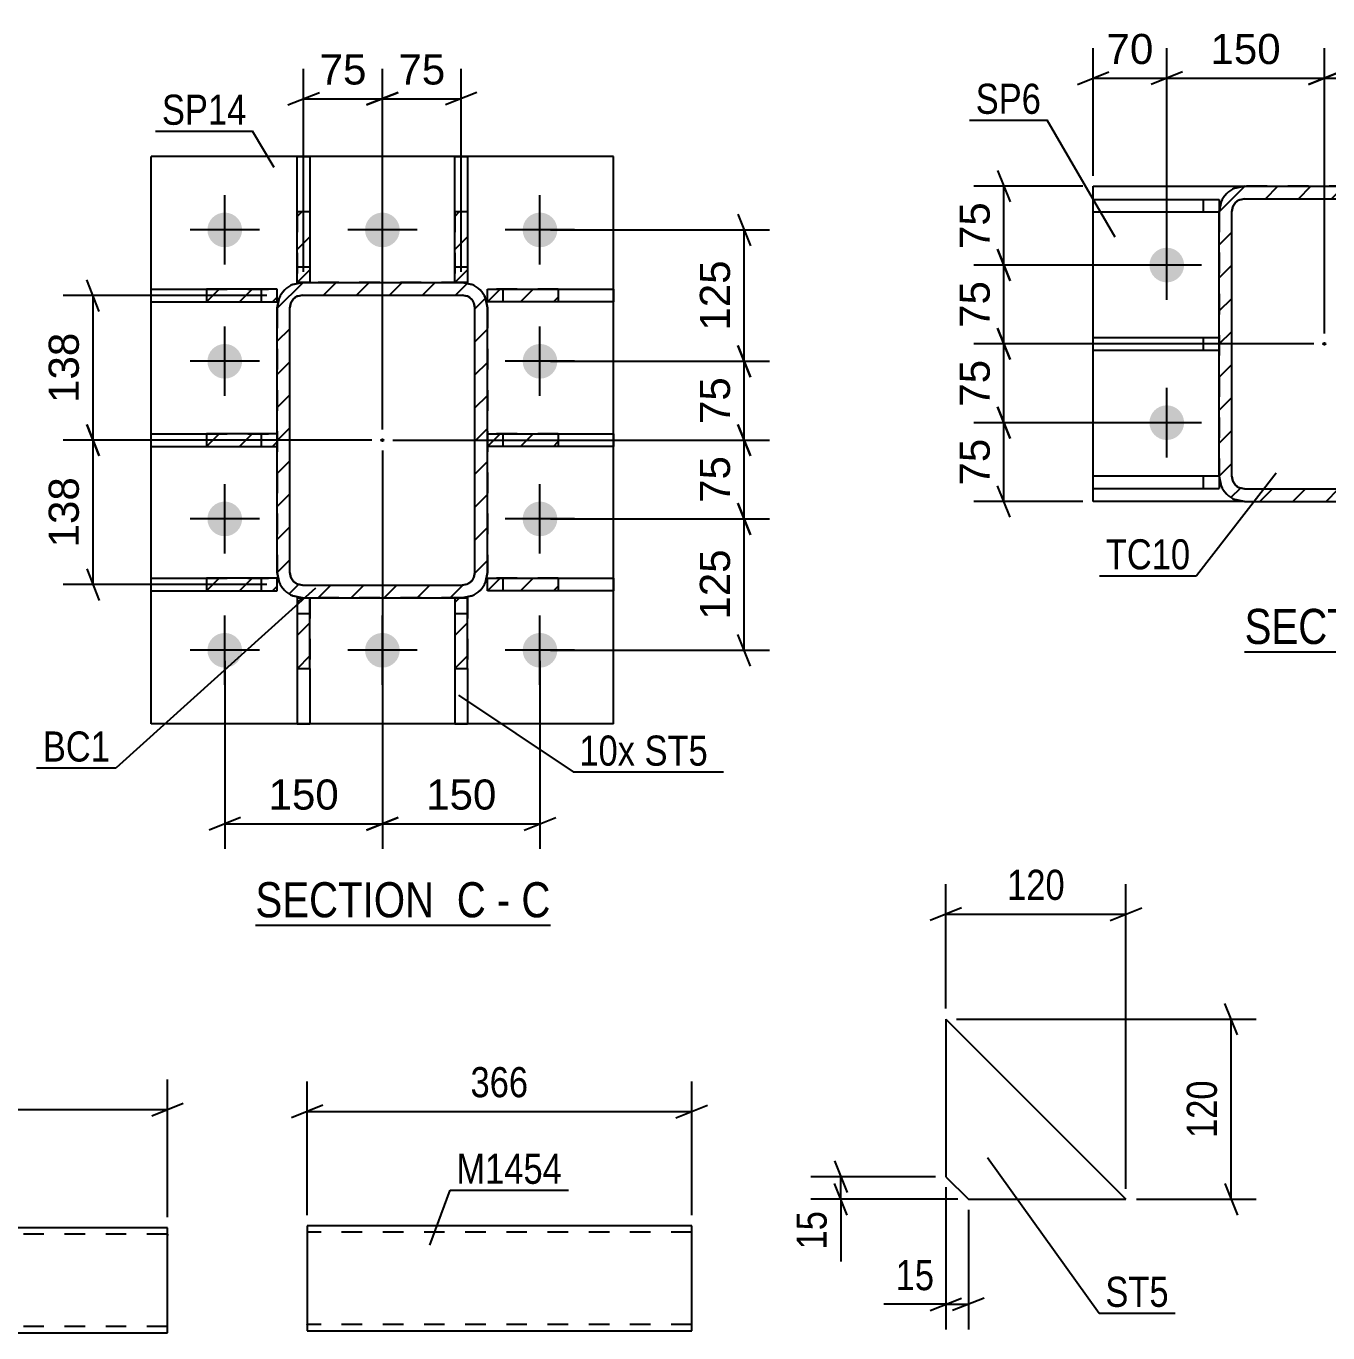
# Model space of a CAD drawing. Header units: millimetres. Extents: x 0 to 841, y 0 to 594.
# Drawn here: x 237.9 to 361.8, y 98.7 to 223.1 of the extents above; entities that cross this region are included whole.
import ezdxf

# ---------------------------------------------------------------- set-up
doc = ezdxf.new("R2010")
doc.units = ezdxf.units.MM
doc.linetypes.add('DXK_LINE_DOT2', pattern=[3.9198, 1.9599, -1.9599])
doc.linetypes.add('DXK_LINE_DOT3', pattern=[5.9187, 2.979, -0.9799, 0.9799, -0.9799])
doc.styles.add('Arial', font='ARIAL.TTF', dxfattribs={"height": 0.2})
doc.styles.add('Arial Narrow', font='ARIALN.TTF', dxfattribs={"height": 0.2})

# ---------------------------------------------------------------- blocks, each defined once
blk = doc.blocks.new('Unknown-247104153-15 - 4199')
at = {"color": 6, "linetype": 'Continuous'}
blk.add_line((353.83, 163.52), (381.9, 163.52), dxfattribs=at)
at = {"color": 0, "linetype": 'Continuous'}
for points in [[(371.94, 164.27), (371.94, 167.77), (353.83, 167.77), (353.83, 164.27)], [(375.75, 164.27), (375.75, 167.77), (372.99, 167.77), (372.99, 164.27)], [(378.08, 164.27), (378.08, 167.77), (376.8, 167.77), (376.8, 164.27)], [(381.9, 164.27), (381.9, 167.77), (379.13, 167.77), (379.13, 164.27)]]:
    blk.add_wipeout(points, dxfattribs=at)
at = {"color": 7, "linetype": 'Continuous', "style": 'Arial Narrow'}
for s, p in [('SECTION ', (353.83, 164.27)), ('D', (372.99, 164.27)), ('D', (379.13, 164.27)), ('-', (376.8, 164.27))]:
    blk.add_text(s, height=3.34, dxfattribs=at).set_placement(p)
blk = doc.blocks.new('Unknown-247104153-27 - 35317')
at = {"color": 6, "linetype": 'Continuous'}
blk.add_line((259.69, 137.51), (287.76, 137.51), dxfattribs=at)
at = {"color": 0, "linetype": 'Continuous'}
for points in [[(277.8, 138.26), (277.8, 141.76), (259.69, 141.76), (259.69, 138.26)], [(281.62, 138.26), (281.62, 141.76), (278.85, 141.76), (278.85, 138.26)], [(283.95, 138.26), (283.95, 141.76), (282.67, 141.76), (282.67, 138.26)], [(287.76, 138.26), (287.76, 141.76), (285, 141.76), (285, 138.26)]]:
    blk.add_wipeout(points, dxfattribs=at)
at = {"color": 7, "linetype": 'Continuous', "style": 'Arial Narrow'}
for s, p in [('SECTION ', (259.69, 138.26)), ('C', (278.85, 138.26)), ('C', (285, 138.26)), ('-', (282.67, 138.26))]:
    blk.add_text(s, height=3.34, dxfattribs=at).set_placement(p)
blk = doc.blocks.new('Part-247104153-27574 - 27573')
at = {"color": 2, "linetype": 'Continuous'}
for p, q in [((251.32, 108.71), (212.33, 108.71)), ((212.33, 108.71), (212.33, 98.81)), ((251.32, 99.91), (251.32, 108.71)), ((251.32, 98.71), (251.32, 99.91)), ((212.33, 98.81), (212.33, 98.71)), ((212.33, 98.71), (251.32, 98.71))]:
    blk.add_line(p, q, dxfattribs=at)
at = {"color": 7, "linetype": 'DXK_LINE_DOT2'}
for p, q in [((251.32, 108.11), (212.33, 108.11)), ((251.32, 108.07), (251.32, 108.11)), ((251.32, 108.11), (251.32, 108.07)), ((251.32, 107.97), (251.32, 108.07)), ((251.32, 108.07), (251.32, 107.97)), ((251.32, 99.36), (251.32, 99.68)), ((212.33, 99.31), (212.33, 99.36)), ((251.32, 99.31), (212.33, 99.31)), ((251.32, 99.31), (251.32, 99.36))]:
    blk.add_line(p, q, dxfattribs=at)
blk = doc.blocks.new('Part-247104153-27556 - 27555')
at = {"color": 2, "linetype": 'Continuous'}
for p, q in [((301.21, 108.91), (264.61, 108.91)), ((264.61, 108.91), (264.61, 99)), ((301.21, 98.91), (301.21, 108.91)), ((264.61, 99), (264.61, 98.91)), ((264.61, 98.91), (301.21, 98.91))]:
    blk.add_line(p, q, dxfattribs=at)
at = {"color": 7, "linetype": 'DXK_LINE_DOT2'}
for p, q in [((301.21, 108.31), (264.61, 108.31)), ((264.61, 99.51), (264.61, 99.55)), ((301.21, 99.51), (264.61, 99.51)), ((301.21, 99.51), (301.21, 99.55))]:
    blk.add_line(p, q, dxfattribs=at)
blk = doc.blocks.new('Part-247104153-4258 - 4199')
at = {"color": 2, "linetype": 'Continuous'}
for p, q in [((339.42, 179.08), (339.42, 180.28)), ((339.42, 180.28), (351.42, 180.28)), ((339.42, 179.08), (351.42, 179.08)), ((351.42, 180.23), (351.42, 179.08))]:
    blk.add_line(p, q, dxfattribs=at)
at = {"color": 7, "linetype": 'DXK_LINE_DOT2'}
for p, q in [((349.92, 179.08), (349.92, 180.28)), ((351.42, 180.23), (351.42, 180.28)), ((351.42, 180.28), (351.42, 180.23))]:
    blk.add_line(p, q, dxfattribs=at)
blk = doc.blocks.new('Part-247104153-4202 - 4199')
at = {"linetype": 'Continuous'}
h = blk.add_hatch(dxfattribs=at)
h.set_pattern_fill('', scale=0.7, style=0, pattern_type=0)
h.set_pattern_definition([(45, (371.233, 206.3453), (-1.57154, 1.57154), [])])
h.paths.add_polyline_path([(371.42, 205.43), (371.23, 206.35), (370.71, 207.12), (369.93, 207.64), (369.02, 207.83), (353.82, 207.83), (352.9, 207.64), (352.12, 207.12), (351.6, 206.35), (351.42, 205.43), (351.42, 180.23), (351.6, 179.31), (352.12, 178.53), (352.9, 178.01), (353.82, 177.83), (369.02, 177.83), (369.93, 178.01), (370.71, 178.53), (371.23, 179.31), (371.42, 180.23)])
h.paths.add_polyline_path([(370.12, 179.77), (369.86, 179.38), (369.47, 179.12), (369.02, 179.03), (353.82, 179.03), (353.36, 179.12), (352.97, 179.38), (352.71, 179.77), (352.62, 180.23), (352.62, 205.43), (352.71, 205.89), (352.97, 206.28), (353.36, 206.54), (353.82, 206.63), (369.02, 206.63), (369.47, 206.54), (369.86, 206.28), (370.12, 205.89), (370.22, 205.43), (370.22, 180.23)])
blk.add_hatch(color=246, dxfattribs=at).paths.add_polyline_path([(361.42, 192.73, -1), (361.42, 192.93, -1)])
at = {"color": 7, "linetype": 'DXK_LINE_DOT2'}
for p, q in [((352.9, 207.64), (353.82, 207.83)), ((353.82, 207.83), (369.02, 207.83)), ((369.02, 207.83), (369.93, 207.64)), ((353.82, 206.63), (353.36, 206.54)), ((353.82, 206.63), (369.02, 206.63)), ((369.47, 206.54), (369.02, 206.63)), ((351.42, 205.43), (351.6, 206.35)), ((351.42, 205.43), (351.42, 180.23)), ((352.71, 205.89), (352.62, 205.43)), ((352.62, 180.23), (352.62, 205.43)), ((370.22, 205.43), (370.12, 205.89)), ((370.22, 180.23), (370.22, 205.43)), ((371.23, 206.35), (371.42, 205.43)), ((371.42, 205.43), (371.42, 180.23)), ((351.6, 179.31), (351.42, 180.23)), ((352.62, 180.23), (352.71, 179.77)), ((353.36, 179.12), (353.82, 179.03)), ((369.02, 179.03), (369.47, 179.12)), ((370.12, 179.77), (370.22, 180.23)), ((371.42, 180.23), (371.23, 179.31)), ((353.82, 177.83), (352.9, 178.01)), ((353.82, 179.03), (369.02, 179.03)), ((353.82, 177.83), (369.02, 177.83)), ((369.93, 178.01), (369.02, 177.83))]:
    blk.add_line(p, q, dxfattribs=at)
at = {"color": 2, "linetype": 'Continuous'}
for p, q in [((353.82, 207.83), (352.9, 207.64)), ((353.82, 207.83), (369.02, 207.83)), ((369.93, 207.64), (369.02, 207.83)), ((353.36, 206.54), (353.82, 206.63)), ((353.82, 206.63), (369.02, 206.63)), ((369.02, 206.63), (369.47, 206.54)), ((351.6, 206.35), (351.42, 205.43)), ((351.42, 180.23), (351.42, 205.43)), ((352.62, 205.43), (352.71, 205.89)), ((352.62, 180.23), (352.62, 205.43)), ((370.12, 205.89), (370.22, 205.43)), ((370.22, 180.23), (370.22, 205.43)), ((371.42, 205.43), (371.23, 206.35)), ((371.42, 180.23), (371.42, 205.43)), ((351.42, 180.23), (351.6, 179.31)), ((352.71, 179.77), (352.62, 180.23)), ((353.82, 179.03), (353.36, 179.12)), ((369.47, 179.12), (369.02, 179.03)), ((370.22, 180.23), (370.12, 179.77)), ((371.23, 179.31), (371.42, 180.23)), ((352.9, 178.01), (353.82, 177.83)), ((353.82, 179.03), (369.02, 179.03)), ((353.82, 177.83), (369.02, 177.83)), ((369.02, 177.83), (369.93, 178.01))]:
    blk.add_line(p, q, dxfattribs=at)
at = {"color": 7, "linetype": 'DXK_LINE_DOT3'}
blk.add_line((361.42, 192.83), (361.42, 192.83), dxfattribs=at)
at = {"color": 246, "linetype": 'DXK_LINE_DOT2'}
blk.add_line((361.42, 192.83), (361.42, 192.83), dxfattribs=at)
at = {"color": 246, "linetype": 'Continuous'}
blk.add_circle((361.42, 192.83), 0.1, dxfattribs=at)
at = {"color": 7, "linetype": 'DXK_LINE_DOT2'}
for centre, radius, start, end in [((353.82, 205.43), 2.4, 112.5, 157.5), ((353.82, 205.43), 1.2, 112.5, 157.5), ((369.02, 205.43), 1.2, 22.5, 67.5), ((369.02, 205.43), 2.4, 22.5, 67.5), ((353.82, 180.23), 2.4, 202.5, 247.5), ((353.82, 180.23), 1.2, 202.5, 247.5), ((369.02, 180.23), 1.2, 292.5, 337.5), ((369.02, 180.23), 2.4, 292.5, 337.5)]:
    blk.add_arc(centre, radius, start, end, dxfattribs=at)
at = {"color": 2, "linetype": 'Continuous'}
for centre, radius, start, end in [((353.82, 205.43), 2.4, 112.5, 157.5), ((353.82, 205.43), 1.2, 112.5, 157.5), ((369.02, 205.43), 1.2, 22.5, 67.5), ((369.02, 205.43), 2.4, 22.5, 67.5), ((353.82, 180.23), 2.4, 202.5, 247.5), ((353.82, 180.23), 1.2, 202.5, 247.5), ((369.02, 180.23), 1.2, 292.5, 337.5), ((369.02, 180.23), 2.4, 292.5, 337.5)]:
    blk.add_arc(centre, radius, start, end, dxfattribs=at)
blk = doc.blocks.new('Part-247104153-4261 - 4199')
at = {"color": 2, "linetype": 'Continuous'}
for p, q in [((339.42, 177.83), (339.42, 207.83)), ((339.42, 207.83), (353.82, 207.83)), ((383.42, 207.83), (369.02, 207.83)), ((383.42, 177.83), (383.42, 207.83)), ((353.82, 177.83), (339.42, 177.83)), ((383.42, 177.83), (369.02, 177.83))]:
    blk.add_line(p, q, dxfattribs=at)
at = {"color": 7, "linetype": 'DXK_LINE_DOT2'}
for p, q in [((383.42, 207.83), (353.82, 207.83)), ((353.82, 207.83), (369.02, 207.83)), ((353.82, 177.83), (383.42, 177.83)), ((353.82, 177.83), (369.02, 177.83))]:
    blk.add_line(p, q, dxfattribs=at)
blk = doc.blocks.new('Part-247104153-4205 - 4199')
at = {"color": 2, "linetype": 'Continuous'}
for p, q in [((339.42, 205.38), (339.42, 206.58)), ((339.42, 206.58), (351.42, 206.58)), ((351.42, 206.58), (351.42, 205.43)), ((339.42, 205.38), (351.42, 205.38))]:
    blk.add_line(p, q, dxfattribs=at)
at = {"color": 7, "linetype": 'DXK_LINE_DOT2'}
for p, q in [((349.92, 205.38), (349.92, 206.58)), ((351.42, 205.43), (351.42, 205.38))]:
    blk.add_line(p, q, dxfattribs=at)
blk = doc.blocks.new('Part-247104153-4206 - 4199')
at = {"color": 2, "linetype": 'Continuous'}
for p, q in [((339.42, 192.23), (339.42, 193.43)), ((339.42, 193.43), (351.42, 193.43)), ((339.42, 192.23), (351.42, 192.23))]:
    blk.add_line(p, q, dxfattribs=at)
at = {"color": 7, "linetype": 'DXK_LINE_DOT2'}
for p, q in [((349.92, 192.23), (349.92, 193.43)), ((351.42, 193.43), (351.42, 192.23))]:
    blk.add_line(p, q, dxfattribs=at)
blk = doc.blocks.new('Bolt-247104153-4306 - 4199')
at = {"linetype": 'Continuous'}
for points in [[(344.77, 200.33, -1), (348.07, 200.33, -1)], [(374.77, 200.33, -1), (378.07, 200.33, -1)], [(344.77, 185.33, -1), (348.07, 185.33, -1)], [(374.77, 185.33, -1), (378.07, 185.33, -1)]]:
    blk.add_hatch(color=1, dxfattribs=at).paths.add_polyline_path(points)
at = {"color": 1, "linetype": 'Continuous'}
for p, q in [((346.42, 197.03), (346.42, 203.63)), ((376.42, 197.03), (376.42, 203.63)), ((349.72, 200.33), (343.12, 200.33)), ((379.72, 200.33), (373.12, 200.33)), ((346.42, 182.03), (346.42, 188.63)), ((376.42, 182.03), (376.42, 188.63)), ((349.72, 185.33), (343.12, 185.33)), ((379.72, 185.33), (373.12, 185.33))]:
    blk.add_line(p, q, dxfattribs=at)
blk = doc.blocks.new('Part-247104153-27590 - 27589')
at = {"color": 2, "linetype": 'Continuous'}
for p, q in [((325.4, 128.57), (325.4, 113.57)), ((325.4, 128.57), (342.54, 111.43)), ((325.4, 113.57), (327.54, 111.43)), ((327.54, 111.43), (342.54, 111.43))]:
    blk.add_line(p, q, dxfattribs=at)
blk = doc.blocks.new('Part-247104153-35381 - 35317')
at = {"linetype": 'Continuous'}
h = blk.add_hatch(dxfattribs=at)
h.set_pattern_fill('', scale=0.7, style=0, pattern_type=0)
h.set_pattern_definition([(45, (281.7739, 169.3235), (-1.57154, 1.57154), [])])
h.paths.add_polyline_path([(281.77, 170.52), (281.77, 169.32), (288.51, 169.32), (288.51, 170.52)])
at = {"color": 7, "linetype": 'DXK_LINE_DOT2'}
for p, q in [((281.77, 169.32), (281.77, 170.52)), ((288.51, 170.52), (281.77, 170.52)), ((283.27, 169.32), (283.27, 170.52)), ((288.51, 169.32), (281.77, 169.32))]:
    blk.add_line(p, q, dxfattribs=at)
at = {"color": 2, "linetype": 'Continuous'}
for p, q in [((281.77, 169.32), (281.77, 170.52)), ((281.77, 170.52), (288.51, 170.52)), ((288.51, 170.52), (293.77, 170.52)), ((288.51, 170.52), (288.51, 169.32)), ((293.77, 170.52), (293.77, 169.32)), ((288.51, 169.32), (281.77, 169.32)), ((293.77, 169.32), (288.51, 169.32))]:
    blk.add_line(p, q, dxfattribs=at)
blk = doc.blocks.new('Part-247104153-35329 - 35317')
at = {"linetype": 'Continuous'}
h = blk.add_hatch(dxfattribs=at)
h.set_pattern_fill('', scale=0.7, style=0, pattern_type=0)
h.set_pattern_definition([(45, (261.7739, 171.0735), (-1.57154, 1.57154), [])])
h.paths.add_polyline_path([(261.77, 196.27), (261.77, 171.07), (261.96, 170.16), (262.48, 169.38), (263.26, 168.86), (264.17, 168.67), (279.37, 168.67), (280.29, 168.86), (281.07, 169.38), (281.59, 170.16), (281.77, 171.07), (281.77, 196.27), (281.59, 197.19), (281.07, 197.97), (280.29, 198.49), (279.37, 198.67), (264.17, 198.67), (263.26, 198.49), (262.48, 197.97), (261.96, 197.19)])
h.paths.add_polyline_path([(263.33, 197.12), (263.71, 197.38), (264.17, 197.47), (279.37, 197.47), (279.83, 197.38), (280.22, 197.12), (280.48, 196.73), (280.57, 196.27), (280.57, 171.07), (280.48, 170.61), (280.22, 170.22), (279.83, 169.96), (279.37, 169.87), (264.17, 169.87), (263.71, 169.96), (263.33, 170.22), (263.07, 170.61), (262.97, 171.07), (262.97, 196.27), (263.07, 196.73)])
blk.add_hatch(color=246, dxfattribs=at).paths.add_polyline_path([(271.77, 183.57, -1), (271.77, 183.77, -1)])
at = {"color": 7, "linetype": 'DXK_LINE_DOT2'}
for p, q in [((263.26, 198.49), (264.17, 198.67)), ((279.37, 198.67), (264.17, 198.67)), ((279.37, 198.67), (280.29, 198.49)), ((261.77, 196.27), (261.96, 197.19)), ((263.07, 196.73), (262.97, 196.27)), ((264.17, 197.47), (263.71, 197.38)), ((264.17, 197.47), (279.37, 197.47)), ((279.83, 197.38), (279.37, 197.47)), ((280.57, 196.27), (280.48, 196.73)), ((281.59, 197.19), (281.77, 196.27)), ((261.77, 196.27), (261.77, 171.07)), ((262.97, 171.07), (262.97, 196.27)), ((280.57, 171.07), (280.57, 196.27)), ((281.77, 196.27), (281.77, 171.07)), ((261.96, 170.16), (261.77, 171.07)), ((262.97, 171.07), (263.07, 170.61)), ((280.48, 170.61), (280.57, 171.07)), ((281.77, 171.07), (281.59, 170.16)), ((263.71, 169.96), (264.17, 169.87)), ((264.17, 169.87), (279.37, 169.87)), ((279.37, 169.87), (279.83, 169.96)), ((264.17, 168.67), (263.26, 168.86)), ((279.37, 168.67), (264.17, 168.67)), ((280.29, 168.86), (279.37, 168.67))]:
    blk.add_line(p, q, dxfattribs=at)
at = {"color": 2, "linetype": 'Continuous'}
for p, q in [((264.17, 198.67), (263.26, 198.49)), ((264.17, 198.67), (279.37, 198.67)), ((280.29, 198.49), (279.37, 198.67)), ((261.96, 197.19), (261.77, 196.27)), ((262.97, 196.27), (263.07, 196.73)), ((263.71, 197.38), (264.17, 197.47)), ((264.17, 197.47), (279.37, 197.47)), ((279.37, 197.47), (279.83, 197.38)), ((280.48, 196.73), (280.57, 196.27)), ((281.77, 196.27), (281.59, 197.19)), ((261.77, 171.07), (261.77, 196.27)), ((262.97, 171.07), (262.97, 196.27)), ((280.57, 171.07), (280.57, 196.27)), ((281.77, 171.07), (281.77, 196.27)), ((261.77, 171.07), (261.96, 170.16)), ((263.07, 170.61), (262.97, 171.07)), ((280.57, 171.07), (280.48, 170.61)), ((281.59, 170.16), (281.77, 171.07)), ((264.17, 169.87), (263.71, 169.96)), ((264.17, 169.87), (279.37, 169.87)), ((279.83, 169.96), (279.37, 169.87)), ((263.26, 168.86), (264.17, 168.67)), ((264.17, 168.67), (279.37, 168.67)), ((279.37, 168.67), (280.29, 168.86))]:
    blk.add_line(p, q, dxfattribs=at)
at = {"color": 7, "linetype": 'DXK_LINE_DOT3'}
blk.add_line((271.77, 183.67), (271.77, 183.67), dxfattribs=at)
at = {"color": 246, "linetype": 'DXK_LINE_DOT2'}
blk.add_line((271.77, 183.67), (271.77, 183.67), dxfattribs=at)
at = {"color": 246, "linetype": 'Continuous'}
blk.add_circle((271.77, 183.67), 0.1, dxfattribs=at)
at = {"color": 7, "linetype": 'DXK_LINE_DOT2'}
for centre, radius, start, end in [((264.17, 196.27), 2.4, 112.5, 157.5), ((279.37, 196.27), 2.4, 22.5, 67.5), ((264.17, 196.27), 1.2, 112.5, 157.5), ((279.37, 196.27), 1.2, 22.5, 67.5), ((264.17, 171.07), 1.2, 202.5, 247.5), ((279.37, 171.07), 1.2, 292.5, 337.5), ((264.17, 171.07), 2.4, 202.5, 247.5), ((279.37, 171.07), 2.4, 292.5, 337.5)]:
    blk.add_arc(centre, radius, start, end, dxfattribs=at)
at = {"color": 2, "linetype": 'Continuous'}
for centre, radius, start, end in [((264.17, 196.27), 2.4, 112.5, 157.5), ((279.37, 196.27), 2.4, 22.5, 67.5), ((264.17, 196.27), 1.2, 112.5, 157.5), ((279.37, 196.27), 1.2, 22.5, 67.5), ((264.17, 171.07), 1.2, 202.5, 247.5), ((279.37, 171.07), 1.2, 292.5, 337.5), ((264.17, 171.07), 2.4, 202.5, 247.5), ((279.37, 171.07), 2.4, 292.5, 337.5)]:
    blk.add_arc(centre, radius, start, end, dxfattribs=at)
blk = doc.blocks.new('Part-247104153-35382 - 35317')
at = {"linetype": 'Continuous'}
h = blk.add_hatch(dxfattribs=at)
h.set_pattern_fill('', scale=0.7, style=0, pattern_type=0)
h.set_pattern_definition([(45, (255.036, 183.0735), (-1.57154, 1.57154), [])])
h.paths.add_polyline_path([(255.04, 184.27), (255.04, 183.07), (261.77, 183.07), (261.77, 184.27)])
at = {"color": 2, "linetype": 'Continuous'}
for p, q in [((249.77, 184.27), (255.04, 184.27)), ((249.77, 183.07), (249.77, 184.27)), ((261.77, 184.27), (255.04, 184.27)), ((255.04, 184.27), (255.04, 183.07)), ((261.77, 183.07), (261.77, 184.27)), ((249.77, 183.07), (255.04, 183.07)), ((255.04, 183.07), (261.77, 183.07))]:
    blk.add_line(p, q, dxfattribs=at)
at = {"color": 7, "linetype": 'DXK_LINE_DOT2'}
for p, q in [((255.04, 184.27), (261.77, 184.27)), ((260.27, 183.07), (260.27, 184.27)), ((261.77, 183.07), (261.77, 184.27)), ((255.04, 183.07), (261.77, 183.07))]:
    blk.add_line(p, q, dxfattribs=at)
blk = doc.blocks.new('Part-247104153-35350 - 35317')
at = {"color": 2, "linetype": 'Continuous'}
for p, q in [((249.77, 156.67), (249.77, 210.67)), ((293.77, 210.67), (249.77, 210.67)), ((293.77, 156.67), (293.77, 210.67)), ((293.77, 156.67), (249.77, 156.67))]:
    blk.add_line(p, q, dxfattribs=at)
blk = doc.blocks.new('Part-247104153-35379 - 35317')
at = {"linetype": 'Continuous'}
h = blk.add_hatch(dxfattribs=at)
h.set_pattern_fill('', scale=0.7, style=0, pattern_type=0)
h.set_pattern_definition([(45, (281.7739, 183.0735), (-1.57154, 1.57154), [])])
h.paths.add_polyline_path([(281.77, 184.27), (281.77, 183.07), (288.51, 183.07), (288.51, 184.27)])
at = {"color": 7, "linetype": 'DXK_LINE_DOT2'}
for p, q in [((281.77, 183.07), (281.77, 184.27)), ((288.51, 184.27), (281.77, 184.27)), ((283.27, 183.07), (283.27, 184.27)), ((288.51, 183.07), (281.77, 183.07))]:
    blk.add_line(p, q, dxfattribs=at)
at = {"color": 2, "linetype": 'Continuous'}
for p, q in [((281.77, 183.07), (281.77, 184.27)), ((281.77, 184.27), (288.51, 184.27)), ((288.51, 184.27), (293.77, 184.27)), ((288.51, 184.27), (288.51, 183.07)), ((293.77, 184.27), (293.77, 183.07)), ((288.51, 183.07), (281.77, 183.07)), ((293.77, 183.07), (288.51, 183.07))]:
    blk.add_line(p, q, dxfattribs=at)
blk = doc.blocks.new('Part-247104153-35380 - 35317')
at = {"linetype": 'Continuous'}
h = blk.add_hatch(dxfattribs=at)
h.set_pattern_fill('', scale=0.7, style=0, pattern_type=0)
h.set_pattern_definition([(45, (281.7739, 196.8235), (-1.57154, 1.57154), [])])
h.paths.add_polyline_path([(281.77, 198.02), (281.77, 196.82), (288.51, 196.82), (288.51, 198.02)])
at = {"color": 7, "linetype": 'DXK_LINE_DOT2'}
for p, q in [((281.77, 196.82), (281.77, 198.02)), ((288.51, 198.02), (281.77, 198.02)), ((283.27, 196.82), (283.27, 198.02)), ((288.51, 196.82), (281.77, 196.82))]:
    blk.add_line(p, q, dxfattribs=at)
at = {"color": 2, "linetype": 'Continuous'}
for p, q in [((281.77, 196.82), (281.77, 198.02)), ((281.77, 198.02), (288.51, 198.02)), ((288.51, 198.02), (293.77, 198.02)), ((288.51, 198.02), (288.51, 196.82)), ((293.77, 198.02), (293.77, 196.82)), ((288.51, 196.82), (281.77, 196.82)), ((293.77, 196.82), (288.51, 196.82))]:
    blk.add_line(p, q, dxfattribs=at)
blk = doc.blocks.new('Part-247104153-35383 - 35317')
at = {"linetype": 'Continuous'}
h = blk.add_hatch(dxfattribs=at)
h.set_pattern_fill('', scale=0.7, style=0, pattern_type=0)
h.set_pattern_definition([(45, (255.036, 196.8235), (-1.57154, 1.57154), [])])
h.paths.add_polyline_path([(255.04, 198.02), (255.04, 196.82), (261.77, 196.82), (261.77, 198.02)])
at = {"color": 2, "linetype": 'Continuous'}
for p, q in [((249.77, 198.02), (255.04, 198.02)), ((249.77, 196.82), (249.77, 198.02)), ((261.77, 198.02), (255.04, 198.02)), ((255.04, 198.02), (255.04, 196.82)), ((261.77, 196.82), (261.77, 198.02)), ((249.77, 196.82), (255.04, 196.82)), ((255.04, 196.82), (261.77, 196.82))]:
    blk.add_line(p, q, dxfattribs=at)
at = {"color": 7, "linetype": 'DXK_LINE_DOT2'}
for p, q in [((255.04, 198.02), (261.77, 198.02)), ((260.27, 196.82), (260.27, 198.02)), ((261.77, 196.82), (261.77, 198.02)), ((255.04, 196.82), (261.77, 196.82))]:
    blk.add_line(p, q, dxfattribs=at)
blk = doc.blocks.new('Part-247104153-35384 - 35317')
at = {"linetype": 'Continuous'}
h = blk.add_hatch(dxfattribs=at)
h.set_pattern_fill('', scale=0.7, style=0, pattern_type=0)
h.set_pattern_definition([(45, (255.036, 169.3235), (-1.57154, 1.57154), [])])
h.paths.add_polyline_path([(255.04, 170.52), (255.04, 169.32), (261.77, 169.32), (261.77, 170.52)])
at = {"color": 2, "linetype": 'Continuous'}
for p, q in [((249.77, 170.52), (255.04, 170.52)), ((249.77, 169.32), (249.77, 170.52)), ((261.77, 170.52), (255.04, 170.52)), ((255.04, 170.52), (255.04, 169.32)), ((261.77, 169.32), (261.77, 170.52)), ((249.77, 169.32), (255.04, 169.32)), ((255.04, 169.32), (261.77, 169.32))]:
    blk.add_line(p, q, dxfattribs=at)
at = {"color": 7, "linetype": 'DXK_LINE_DOT2'}
for p, q in [((255.04, 170.52), (261.77, 170.52)), ((260.27, 169.32), (260.27, 170.52)), ((261.77, 169.32), (261.77, 170.52)), ((255.04, 169.32), (261.77, 169.32))]:
    blk.add_line(p, q, dxfattribs=at)
blk = doc.blocks.new('Part-247104153-35385 - 35317')
at = {"linetype": 'Continuous'}
h = blk.add_hatch(dxfattribs=at)
h.set_pattern_fill('', scale=0.7, style=0, pattern_type=0)
h.set_pattern_definition([(45, (263.6739, 161.936), (-1.57154, 1.57154), [])])
h.paths.add_polyline_path([(263.67, 168.67), (263.67, 161.94), (264.87, 161.94), (264.87, 168.67)])
at = {"color": 7, "linetype": 'DXK_LINE_DOT2'}
for p, q in [((263.67, 168.67), (263.67, 161.94)), ((263.67, 168.67), (264.87, 168.67)), ((264.87, 168.67), (264.87, 161.94)), ((263.67, 167.17), (264.87, 167.17))]:
    blk.add_line(p, q, dxfattribs=at)
at = {"color": 2, "linetype": 'Continuous'}
for p, q in [((263.67, 168.67), (263.67, 161.94)), ((263.67, 168.67), (264.87, 168.67)), ((264.87, 161.94), (264.87, 168.67)), ((263.67, 161.94), (263.67, 156.67)), ((263.67, 161.94), (264.87, 161.94)), ((264.87, 161.94), (264.87, 156.67)), ((263.67, 156.67), (264.87, 156.67))]:
    blk.add_line(p, q, dxfattribs=at)
blk = doc.blocks.new('Part-247104153-35386 - 35317')
at = {"linetype": 'Continuous'}
h = blk.add_hatch(dxfattribs=at)
h.set_pattern_fill('', scale=0.7, style=0, pattern_type=0)
h.set_pattern_definition([(45, (278.6739, 161.936), (-1.57154, 1.57154), [])])
h.paths.add_polyline_path([(278.67, 168.67), (278.67, 161.94), (279.87, 161.94), (279.87, 168.67)])
at = {"color": 7, "linetype": 'DXK_LINE_DOT2'}
for p, q in [((278.67, 168.67), (278.67, 161.94)), ((278.67, 168.67), (279.87, 168.67)), ((279.87, 168.67), (279.87, 161.94)), ((278.67, 167.17), (279.87, 167.17))]:
    blk.add_line(p, q, dxfattribs=at)
at = {"color": 2, "linetype": 'Continuous'}
for p, q in [((278.67, 168.67), (278.67, 161.94)), ((278.67, 168.67), (279.87, 168.67)), ((279.87, 161.94), (279.87, 168.67)), ((278.67, 161.94), (278.67, 156.67)), ((278.67, 161.94), (279.87, 161.94)), ((279.87, 161.94), (279.87, 156.67)), ((278.67, 156.67), (279.87, 156.67))]:
    blk.add_line(p, q, dxfattribs=at)
blk = doc.blocks.new('Part-247104153-35387 - 35317')
at = {"linetype": 'Continuous'}
h = blk.add_hatch(dxfattribs=at)
h.set_pattern_fill('', scale=0.7, style=0, pattern_type=0)
h.set_pattern_definition([(45, (263.6739, 198.6735), (-1.57154, 1.57154), [])])
h.paths.add_polyline_path([(263.67, 205.41), (263.67, 198.67), (264.87, 198.67), (264.87, 205.41)])
at = {"color": 2, "linetype": 'Continuous'}
for p, q in [((263.67, 205.41), (263.67, 210.67)), ((263.67, 210.67), (264.87, 210.67)), ((264.87, 210.67), (264.87, 205.41)), ((263.67, 198.67), (263.67, 205.41)), ((263.67, 205.41), (264.87, 205.41)), ((264.87, 205.41), (264.87, 198.67)), ((264.87, 198.67), (263.67, 198.67))]:
    blk.add_line(p, q, dxfattribs=at)
at = {"color": 7, "linetype": 'DXK_LINE_DOT2'}
for p, q in [((263.67, 205.41), (263.67, 198.67)), ((264.87, 205.41), (264.87, 198.67)), ((263.67, 200.17), (264.87, 200.17)), ((264.87, 198.67), (263.67, 198.67))]:
    blk.add_line(p, q, dxfattribs=at)
blk = doc.blocks.new('Part-247104153-35388 - 35317')
at = {"linetype": 'Continuous'}
h = blk.add_hatch(dxfattribs=at)
h.set_pattern_fill('', scale=0.7, style=0, pattern_type=0)
h.set_pattern_definition([(45, (278.6739, 198.6735), (-1.57154, 1.57154), [])])
h.paths.add_polyline_path([(278.67, 205.41), (278.67, 198.67), (279.87, 198.67), (279.87, 205.41)])
at = {"color": 2, "linetype": 'Continuous'}
for p, q in [((278.67, 205.41), (278.67, 210.67)), ((278.67, 210.67), (279.87, 210.67)), ((279.87, 210.67), (279.87, 205.41)), ((278.67, 198.67), (278.67, 205.41)), ((278.67, 205.41), (279.87, 205.41)), ((279.87, 205.41), (279.87, 198.67)), ((279.87, 198.67), (278.67, 198.67))]:
    blk.add_line(p, q, dxfattribs=at)
at = {"color": 7, "linetype": 'DXK_LINE_DOT2'}
for p, q in [((278.67, 205.41), (278.67, 198.67)), ((279.87, 205.41), (279.87, 198.67)), ((278.67, 200.17), (279.87, 200.17)), ((279.87, 198.67), (278.67, 198.67))]:
    blk.add_line(p, q, dxfattribs=at)
blk = doc.blocks.new('Bolt-247104153-35405 - 35317')
at = {"linetype": 'Continuous'}
for points in [[(255.12, 203.67, -1), (258.42, 203.67, -1)], [(270.12, 203.67, -1), (273.42, 203.67, -1)], [(285.12, 203.67, -1), (288.42, 203.67, -1)], [(255.12, 191.17, -1), (258.42, 191.17, -1)], [(285.12, 191.17, -1), (288.42, 191.17, -1)], [(255.12, 176.17, -1), (258.42, 176.17, -1)], [(285.12, 176.17, -1), (288.42, 176.17, -1)], [(255.12, 163.67, -1), (258.42, 163.67, -1)], [(270.12, 163.67, -1), (273.42, 163.67, -1)], [(285.12, 163.67, -1), (288.42, 163.67, -1)]]:
    blk.add_hatch(color=1, dxfattribs=at).paths.add_polyline_path(points)
at = {"color": 1, "linetype": 'Continuous'}
for p, q in [((256.77, 200.37), (256.77, 206.97)), ((271.77, 200.37), (271.77, 206.97)), ((286.77, 200.37), (286.77, 206.97)), ((260.07, 203.67), (253.47, 203.67)), ((275.07, 203.67), (268.47, 203.67)), ((290.07, 203.67), (283.47, 203.67)), ((256.77, 187.87), (256.77, 194.47)), ((286.77, 187.87), (286.77, 194.47)), ((260.07, 191.17), (253.47, 191.17)), ((290.07, 191.17), (283.47, 191.17)), ((256.77, 172.87), (256.77, 179.47)), ((286.77, 172.87), (286.77, 179.47)), ((260.07, 176.17), (253.47, 176.17)), ((290.07, 176.17), (283.47, 176.17)), ((256.77, 160.37), (256.77, 166.97)), ((271.77, 160.37), (271.77, 166.97)), ((286.77, 160.37), (286.77, 166.97)), ((260.07, 163.67), (253.47, 163.67)), ((275.07, 163.67), (268.47, 163.67)), ((290.07, 163.67), (283.47, 163.67))]:
    blk.add_line(p, q, dxfattribs=at)
blk = doc.blocks.new('StraightDimension-247104153-28179 - 27573')
at = {"color": 7, "linetype": 'Continuous'}
for p, q in [((212.33, 109.11), (212.33, 122.81)), ((251.32, 109.71), (251.32, 122.81)), ((213.83, 120.56), (210.83, 119.36)), ((212.33, 119.96), (251.32, 119.96)), ((249.82, 119.36), (252.82, 120.56))]:
    blk.add_line(p, q, dxfattribs=at)
at = {"color": 0}
blk.add_wipeout([(235.17, 120.71), (235.17, 124.91), (228.48, 124.91), (228.48, 120.71)], dxfattribs=at)
at = {"color": 3, "style": 'Arial Narrow'}
blk.add_text('390', height=2.863, dxfattribs=at).set_placement((229.08, 121.31))
blk = doc.blocks.new('StraightDimension-247104153-28139 - 27555')
at = {"color": 7, "linetype": 'Continuous'}
for p, q in [((264.61, 109.91), (264.61, 122.64)), ((301.21, 109.91), (301.21, 122.64)), ((266.11, 120.39), (263.11, 119.19)), ((264.61, 119.79), (301.21, 119.79)), ((299.71, 119.19), (302.71, 120.39))]:
    blk.add_line(p, q, dxfattribs=at)
at = {"color": 0}
blk.add_wipeout([(286.25, 120.54), (286.25, 124.74), (279.56, 124.74), (279.56, 120.54)], dxfattribs=at)
at = {"color": 3, "style": 'Arial Narrow'}
blk.add_text('366', height=2.863, dxfattribs=at).set_placement((280.16, 121.14))
blk = doc.blocks.new('StraightDimension-247104153-31064 - 4199')
at = {"color": 7, "linetype": 'Continuous'}
for p, q in [((330.32, 194.33), (331.52, 191.33)), ((360.42, 192.83), (328.07, 192.83)), ((330.92, 185.33), (330.92, 192.83)), ((331.52, 183.83), (330.32, 186.83)), ((345.42, 185.33), (328.07, 185.33))]:
    blk.add_line(p, q, dxfattribs=at)
at = {"color": 0}
blk.add_wipeout([(330.17, 191.9), (325.97, 191.9), (325.97, 186.25), (330.17, 186.25)], dxfattribs=at)
at = {"color": 3, "style": 'Arial'}
blk.add_text('75', height=2.865, rotation=90.0002, dxfattribs=at).set_placement((329.57, 186.85))
blk = doc.blocks.new('StraightDimension-247104153-31062 - 4199')
at = {"color": 7, "linetype": 'Continuous'}
for p, q in [((330.32, 209.33), (331.52, 206.33)), ((338.42, 207.83), (328.07, 207.83)), ((330.92, 200.33), (330.92, 207.83)), ((331.52, 198.83), (330.32, 201.83)), ((345.42, 200.33), (328.07, 200.33))]:
    blk.add_line(p, q, dxfattribs=at)
at = {"color": 0}
blk.add_wipeout([(330.17, 206.9), (325.97, 206.9), (325.97, 201.25), (330.17, 201.25)], dxfattribs=at)
at = {"color": 3, "style": 'Arial'}
blk.add_text('75', height=2.865, rotation=90.0002, dxfattribs=at).set_placement((329.57, 201.85))
blk = doc.blocks.new('StraightDimension-247104153-31022 - 4199')
at = {"color": 7, "linetype": 'Continuous'}
for p, q in [((339.42, 208.83), (339.42, 220.96)), ((346.42, 201.33), (346.42, 220.96)), ((337.92, 217.51), (340.92, 218.71)), ((339.42, 218.11), (346.42, 218.11)), ((347.92, 218.71), (344.92, 217.51))]:
    blk.add_line(p, q, dxfattribs=at)
at = {"color": 0}
blk.add_wipeout([(345.74, 218.86), (345.74, 223.06), (340.09, 223.06), (340.09, 218.86)], dxfattribs=at)
at = {"color": 3, "style": 'Arial'}
blk.add_text('70', height=2.865, dxfattribs=at).set_placement((340.69, 219.46))
blk = doc.blocks.new('StraightDimension-247104153-31021 - 4199')
at = {"color": 7, "linetype": 'Continuous'}
for p, q in [((346.42, 201.33), (346.42, 220.96)), ((361.42, 193.83), (361.42, 220.96)), ((347.92, 218.71), (344.92, 217.51)), ((346.42, 218.11), (361.42, 218.11)), ((359.92, 217.51), (362.92, 218.71))]:
    blk.add_line(p, q, dxfattribs=at)
at = {"color": 0}
blk.add_wipeout([(357.85, 218.86), (357.85, 223.06), (349.98, 223.06), (349.98, 218.86)], dxfattribs=at)
at = {"color": 3, "style": 'Arial'}
blk.add_text('150', height=2.865, dxfattribs=at).set_placement((350.58, 219.46))
blk = doc.blocks.new('StraightDimension-247104153-31020 - 4199')
at = {"color": 7, "linetype": 'Continuous'}
for p, q in [((361.42, 193.83), (361.42, 220.96)), ((376.42, 201.33), (376.42, 220.96)), ((362.92, 218.71), (359.92, 217.51)), ((361.42, 218.11), (376.42, 218.11)), ((374.92, 217.51), (377.92, 218.71))]:
    blk.add_line(p, q, dxfattribs=at)
at = {"color": 0}
blk.add_wipeout([(372.85, 218.86), (372.85, 223.06), (364.98, 223.06), (364.98, 218.86)], dxfattribs=at)
at = {"color": 3, "style": 'Arial'}
blk.add_text('150', height=2.865, dxfattribs=at).set_placement((365.58, 219.46))
blk = doc.blocks.new('StraightDimension-247104153-31063 - 4199')
at = {"color": 7, "linetype": 'Continuous'}
for p, q in [((330.32, 201.83), (331.52, 198.83)), ((345.42, 200.33), (328.07, 200.33)), ((330.92, 192.83), (330.92, 200.33)), ((331.52, 191.33), (330.32, 194.33)), ((360.42, 192.83), (328.07, 192.83))]:
    blk.add_line(p, q, dxfattribs=at)
at = {"color": 0}
blk.add_wipeout([(330.17, 199.4), (325.97, 199.4), (325.97, 193.75), (330.17, 193.75)], dxfattribs=at)
at = {"color": 3, "style": 'Arial'}
blk.add_text('75', height=2.865, rotation=90.0002, dxfattribs=at).set_placement((329.57, 194.35))
blk = doc.blocks.new('StraightDimension-247104153-31065 - 4199')
at = {"color": 7, "linetype": 'Continuous'}
for p, q in [((330.32, 186.83), (331.52, 183.83)), ((345.42, 185.33), (328.07, 185.33)), ((330.92, 177.83), (330.92, 185.33)), ((331.52, 176.33), (330.32, 179.33)), ((338.42, 177.83), (328.07, 177.83))]:
    blk.add_line(p, q, dxfattribs=at)
at = {"color": 0}
blk.add_wipeout([(330.17, 184.4), (325.97, 184.4), (325.97, 178.75), (330.17, 178.75)], dxfattribs=at)
at = {"color": 3, "style": 'Arial'}
blk.add_text('75', height=2.865, rotation=90.0002, dxfattribs=at).set_placement((329.57, 179.35))
blk = doc.blocks.new('StraightDimension-247104153-28195 - 27589')
at = {"color": 7, "linetype": 'Continuous'}
for p, q in [((314.8, 115.07), (316, 112.07)), ((324.4, 113.57), (312.55, 113.57)), ((315.4, 111.43), (315.4, 113.57)), ((316, 109.93), (314.8, 112.93)), ((326.54, 111.43), (312.55, 111.43)), ((315.4, 111.43), (315.4, 105.52)), ((315.4, 111.43), (315.4, 105.52))]:
    blk.add_line(p, q, dxfattribs=at)
at = {"color": 0}
blk.add_wipeout([(314.65, 110.9), (310.45, 110.9), (310.45, 106.05), (314.65, 106.05)], dxfattribs=at)
at = {"color": 3, "style": 'Arial Narrow'}
blk.add_text('15', height=2.863, rotation=90.0002, dxfattribs=at).set_placement((314.05, 106.65))
blk = doc.blocks.new('StraightDimension-247104153-28187 - 27589')
at = {"color": 7, "linetype": 'Continuous'}
for p, q in [((325.4, 112.57), (325.4, 99.03)), ((327.54, 110.43), (327.54, 99.03)), ((323.9, 100.83), (326.9, 102.03)), ((329.04, 102.03), (326.04, 100.83)), ((325.4, 101.43), (319.5, 101.43)), ((325.4, 101.43), (319.5, 101.43)), ((325.4, 101.43), (327.54, 101.43))]:
    blk.add_line(p, q, dxfattribs=at)
at = {"color": 0}
blk.add_wipeout([(324.88, 102.18), (324.88, 106.38), (320.02, 106.38), (320.02, 102.18)], dxfattribs=at)
at = {"color": 3, "style": 'Arial Narrow'}
blk.add_text('15', height=2.863, dxfattribs=at).set_placement((320.62, 102.78))
blk = doc.blocks.new('StraightDimension-247104153-28199 - 27589')
at = {"color": 7, "linetype": 'Continuous'}
for p, q in [((353.14, 127.07), (351.94, 130.07)), ((326.4, 128.57), (354.94, 128.57)), ((352.54, 111.43), (352.54, 128.57)), ((351.94, 112.93), (353.14, 109.93)), ((343.54, 111.43), (354.94, 111.43))]:
    blk.add_line(p, q, dxfattribs=at)
at = {"color": 0}
blk.add_wipeout([(351.79, 123.34), (347.59, 123.34), (347.59, 116.66), (351.79, 116.66)], dxfattribs=at)
at = {"color": 3, "style": 'Arial Narrow'}
blk.add_text('120', height=2.863, rotation=90.0002, dxfattribs=at).set_placement((351.19, 117.26))
blk = doc.blocks.new('StraightDimension-247104153-28191 - 27589')
at = {"color": 7, "linetype": 'Continuous'}
for p, q in [((325.4, 129.57), (325.4, 141.42)), ((342.54, 112.43), (342.54, 141.42)), ((326.9, 139.17), (323.9, 137.97)), ((325.4, 138.57), (342.54, 138.57)), ((341.04, 137.97), (344.04, 139.17))]:
    blk.add_line(p, q, dxfattribs=at)
at = {"color": 0}
blk.add_wipeout([(337.32, 139.32), (337.32, 143.52), (330.63, 143.52), (330.63, 139.32)], dxfattribs=at)
at = {"color": 3, "style": 'Arial Narrow'}
blk.add_text('120', height=2.863, dxfattribs=at).set_placement((331.23, 139.92))
blk = doc.blocks.new('StraightDimension-247104153-35945 - 35317')
at = {"color": 7, "linetype": 'Continuous'}
for p, q in [((244.83, 182.17), (243.63, 185.17)), ((270.77, 183.67), (241.38, 183.67)), ((244.23, 169.92), (244.23, 183.67)), ((243.63, 171.42), (244.83, 168.42)), ((260.77, 169.92), (241.38, 169.92))]:
    blk.add_line(p, q, dxfattribs=at)
at = {"color": 0}
blk.add_wipeout([(243.48, 180.73), (239.28, 180.73), (239.28, 172.86), (243.48, 172.86)], dxfattribs=at)
at = {"color": 3, "style": 'Arial'}
blk.add_text('138', height=2.865, rotation=90.0002, dxfattribs=at).set_placement((242.88, 173.46))
blk = doc.blocks.new('StraightDimension-247104153-35971 - 35317')
at = {"color": 7, "linetype": 'Continuous'}
for p, q in [((305.6, 205.17), (306.8, 202.17)), ((287.77, 203.67), (308.6, 203.67)), ((306.2, 191.17), (306.2, 203.67)), ((306.8, 189.67), (305.6, 192.67)), ((287.77, 191.17), (308.6, 191.17))]:
    blk.add_line(p, q, dxfattribs=at)
at = {"color": 0}
blk.add_wipeout([(305.45, 201.36), (301.25, 201.36), (301.25, 193.49), (305.45, 193.49)], dxfattribs=at)
at = {"color": 3, "style": 'Arial'}
blk.add_text('125', height=2.865, rotation=90.0002, dxfattribs=at).set_placement((304.85, 194.09))
blk = doc.blocks.new('StraightDimension-247104153-35883 - 35317')
at = {"color": 7, "linetype": 'Continuous'}
for p, q in [((271.77, 184.67), (271.77, 219.01)), ((279.27, 199.67), (279.27, 219.01)), ((270.27, 215.56), (273.27, 216.76)), ((280.77, 216.76), (277.77, 215.56)), ((271.77, 216.16), (279.27, 216.16))]:
    blk.add_line(p, q, dxfattribs=at)
at = {"color": 0}
blk.add_wipeout([(278.35, 216.91), (278.35, 221.11), (272.7, 221.11), (272.7, 216.91)], dxfattribs=at)
at = {"color": 3, "style": 'Arial'}
blk.add_text('75', height=2.865, dxfattribs=at).set_placement((273.3, 217.51))
blk = doc.blocks.new('StraightDimension-247104153-35884 - 35317')
at = {"color": 7, "linetype": 'Continuous'}
for p, q in [((264.27, 199.67), (264.27, 219.01)), ((271.77, 184.67), (271.77, 219.01)), ((262.77, 215.56), (265.77, 216.76)), ((273.27, 216.76), (270.27, 215.56)), ((264.27, 216.16), (271.77, 216.16))]:
    blk.add_line(p, q, dxfattribs=at)
at = {"color": 0}
blk.add_wipeout([(270.85, 216.91), (270.85, 221.11), (265.2, 221.11), (265.2, 216.91)], dxfattribs=at)
at = {"color": 3, "style": 'Arial'}
blk.add_text('75', height=2.865, dxfattribs=at).set_placement((265.8, 217.51))
blk = doc.blocks.new('StraightDimension-247104153-35944 - 35317')
at = {"color": 7, "linetype": 'Continuous'}
for p, q in [((244.83, 195.92), (243.63, 198.92)), ((260.77, 197.42), (241.38, 197.42)), ((244.23, 183.67), (244.23, 197.42)), ((243.63, 185.17), (244.83, 182.17)), ((270.77, 183.67), (241.38, 183.67))]:
    blk.add_line(p, q, dxfattribs=at)
at = {"color": 0}
blk.add_wipeout([(243.48, 194.48), (239.28, 194.48), (239.28, 186.61), (243.48, 186.61)], dxfattribs=at)
at = {"color": 3, "style": 'Arial'}
blk.add_text('138', height=2.865, rotation=90.0002, dxfattribs=at).set_placement((242.88, 187.21))
blk = doc.blocks.new('StraightDimension-247104153-35972 - 35317')
at = {"color": 7, "linetype": 'Continuous'}
for p, q in [((305.6, 192.67), (306.8, 189.67)), ((287.77, 191.17), (308.6, 191.17)), ((306.2, 183.67), (306.2, 191.17)), ((306.8, 182.17), (305.6, 185.17)), ((272.77, 183.67), (308.6, 183.67))]:
    blk.add_line(p, q, dxfattribs=at)
at = {"color": 0}
blk.add_wipeout([(305.45, 190.25), (301.25, 190.25), (301.25, 184.6), (305.45, 184.6)], dxfattribs=at)
at = {"color": 3, "style": 'Arial'}
blk.add_text('75', height=2.865, rotation=90.0002, dxfattribs=at).set_placement((304.85, 185.2))
blk = doc.blocks.new('StraightDimension-247104153-35973 - 35317')
at = {"color": 7, "linetype": 'Continuous'}
for p, q in [((305.6, 185.17), (306.8, 182.17)), ((272.77, 183.67), (308.6, 183.67)), ((306.2, 176.17), (306.2, 183.67)), ((306.8, 174.67), (305.6, 177.67)), ((287.77, 176.17), (308.6, 176.17))]:
    blk.add_line(p, q, dxfattribs=at)
at = {"color": 0}
blk.add_wipeout([(305.45, 182.75), (301.25, 182.75), (301.25, 177.1), (305.45, 177.1)], dxfattribs=at)
at = {"color": 3, "style": 'Arial'}
blk.add_text('75', height=2.865, rotation=90.0002, dxfattribs=at).set_placement((304.85, 177.7))
blk = doc.blocks.new('StraightDimension-247104153-35974 - 35317')
at = {"color": 7, "linetype": 'Continuous'}
for p, q in [((305.6, 177.67), (306.8, 174.67)), ((287.77, 176.17), (308.6, 176.17)), ((306.2, 163.67), (306.2, 176.17)), ((306.8, 162.17), (305.6, 165.17)), ((287.77, 163.67), (308.6, 163.67))]:
    blk.add_line(p, q, dxfattribs=at)
at = {"color": 0}
blk.add_wipeout([(305.45, 173.86), (301.25, 173.86), (301.25, 165.99), (305.45, 165.99)], dxfattribs=at)
at = {"color": 3, "style": 'Arial'}
blk.add_text('125', height=2.865, rotation=90.0002, dxfattribs=at).set_placement((304.85, 166.59))
blk = doc.blocks.new('StraightDimension-247104153-36006 - 35317')
at = {"color": 7, "linetype": 'Continuous'}
for p, q in [((271.77, 182.67), (271.77, 144.76)), ((286.77, 162.67), (286.77, 144.76)), ((273.27, 147.76), (270.27, 146.56)), ((271.77, 147.16), (286.77, 147.16)), ((285.27, 146.56), (288.27, 147.76))]:
    blk.add_line(p, q, dxfattribs=at)
at = {"color": 0}
blk.add_wipeout([(283.21, 147.91), (283.21, 152.11), (275.34, 152.11), (275.34, 147.91)], dxfattribs=at)
at = {"color": 3, "style": 'Arial'}
blk.add_text('150', height=2.865, dxfattribs=at).set_placement((275.94, 148.51))
blk = doc.blocks.new('StraightDimension-247104153-36007 - 35317')
at = {"color": 7, "linetype": 'Continuous'}
for p, q in [((271.77, 182.67), (271.77, 144.76)), ((256.77, 162.67), (256.77, 144.76)), ((258.27, 147.76), (255.27, 146.56)), ((256.77, 147.16), (271.77, 147.16)), ((270.27, 146.56), (273.27, 147.76))]:
    blk.add_line(p, q, dxfattribs=at)
at = {"color": 0}
blk.add_wipeout([(268.21, 147.91), (268.21, 152.11), (260.34, 152.11), (260.34, 147.91)], dxfattribs=at)
at = {"color": 3, "style": 'Arial'}
blk.add_text('150', height=2.865, dxfattribs=at).set_placement((260.94, 148.51))
blk = doc.blocks.new('Mark-247104153-28336 - 27555')
at = {"color": 0}
blk.add_wipeout([(288.87, 112.9), (288.87, 115.9), (278.82, 115.9), (278.82, 112.9)], dxfattribs=at)
blk.add_wipeout([(288.87, 112.9), (288.87, 115.9), (278.82, 115.9), (278.82, 112.9)], dxfattribs=at)
at = {"color": 30, "linetype": 'Continuous'}
for p, q in [((276.28, 107.05), (278.22, 112.3)), ((278.22, 112.3), (289.47, 112.3))]:
    blk.add_line(p, q, dxfattribs=at)
at = {"color": 3, "style": 'Arial Narrow'}
blk.add_text('M1454', height=2.863, dxfattribs=at).set_placement((278.82, 112.9))
blk = doc.blocks.new('Mark-247104153-13711 - 4199')
at = {"color": 0}
blk.add_wipeout([(334.45, 214.72), (334.45, 217.72), (328.24, 217.72), (328.24, 214.72)], dxfattribs=at)
blk.add_wipeout([(334.45, 214.72), (334.45, 217.72), (328.24, 217.72), (328.24, 214.72)], dxfattribs=at)
at = {"color": 30, "linetype": 'Continuous'}
for p in [(327.64, 214.12), (341.52, 202.98)]:
    blk.add_line(p, (335.05, 214.12), dxfattribs=at)
at = {"color": 3, "style": 'Arial Narrow'}
blk.add_text('SP6', height=2.863, dxfattribs=at).set_placement((328.24, 214.72))
blk = doc.blocks.new('Mark-247104153-31119 - 4199')
at = {"color": 0}
blk.add_wipeout([(348.66, 171.37), (348.66, 174.37), (340.62, 174.37), (340.62, 171.37)], dxfattribs=at)
blk.add_wipeout([(348.66, 171.37), (348.66, 174.37), (340.62, 174.37), (340.62, 171.37)], dxfattribs=at)
at = {"color": 30, "linetype": 'Continuous'}
for p in [(356.82, 180.52), (340.02, 170.77)]:
    blk.add_line(p, (349.26, 170.77), dxfattribs=at)
at = {"color": 3, "style": 'Arial Narrow'}
blk.add_text('TC10', height=2.863, dxfattribs=at).set_placement((340.62, 171.37))
blk = doc.blocks.new('Mark-247104153-28350 - 27589')
at = {"color": 0}
blk.add_wipeout([(346.61, 101.19), (346.61, 104.19), (340.58, 104.19), (340.58, 101.19)], dxfattribs=at)
blk.add_wipeout([(346.61, 101.19), (346.61, 104.19), (340.58, 104.19), (340.58, 101.19)], dxfattribs=at)
at = {"color": 30, "linetype": 'Continuous'}
for p, q in [((329.37, 115.4), (339.98, 100.59)), ((339.98, 100.59), (347.21, 100.59))]:
    blk.add_line(p, q, dxfattribs=at)
at = {"color": 3, "style": 'Arial Narrow'}
blk.add_text('ST5', height=2.863, dxfattribs=at).set_placement((340.58, 101.19))
blk = doc.blocks.new('MarkSet-247104153-35851 - 35317')
at = {"color": 0}
for points in [[(295.82, 152.69), (295.82, 155.69), (290.52, 155.69), (290.52, 152.69)], [(302.74, 152.69), (302.74, 155.69), (296.72, 155.69), (296.72, 152.69)]]:
    blk.add_wipeout(points, dxfattribs=at)
for points in [[(295.82, 152.69), (295.82, 155.69), (290.52, 155.69), (290.52, 152.69)], [(302.74, 152.69), (302.74, 155.69), (296.72, 155.69), (296.72, 152.69)]]:
    blk.add_wipeout(points, dxfattribs=at)
at = {"color": 30, "linetype": 'Continuous'}
for p, q in [((279.01, 159.39), (289.92, 152.09)), ((289.92, 152.09), (304.24, 152.09))]:
    blk.add_line(p, q, dxfattribs=at)
at = {"color": 3, "style": 'Arial Narrow'}
for s, p in [('10x', (290.52, 152.69)), ('ST5', (296.72, 152.69))]:
    blk.add_text(s, height=2.863, dxfattribs=at).set_placement(p)
blk = doc.blocks.new('Mark-247104153-35870 - 35317')
at = {"color": 0}
blk.add_wipeout([(258.82, 213.68), (258.82, 216.68), (250.79, 216.68), (250.79, 213.68)], dxfattribs=at)
blk.add_wipeout([(258.82, 213.68), (258.82, 216.68), (250.79, 216.68), (250.79, 213.68)], dxfattribs=at)
at = {"color": 30, "linetype": 'Continuous'}
for p in [(250.19, 213.08), (261.47, 209.62)]:
    blk.add_line(p, (259.42, 213.08), dxfattribs=at)
at = {"color": 3, "style": 'Arial Narrow'}
blk.add_text('SP14', height=2.863, dxfattribs=at).set_placement((250.79, 213.68))
blk = doc.blocks.new('Mark-247104153-35865 - 35317')
at = {"color": 0}
blk.add_wipeout([(245.85, 153.08), (245.85, 156.08), (239.46, 156.08), (239.46, 153.08)], dxfattribs=at)
blk.add_wipeout([(245.85, 153.08), (245.85, 156.08), (239.46, 156.08), (239.46, 153.08)], dxfattribs=at)
at = {"color": 30, "linetype": 'Continuous'}
for p in [(265.42, 169.58), (238.86, 152.48)]:
    blk.add_line(p, (246.45, 152.48), dxfattribs=at)
at = {"color": 3, "style": 'Arial Narrow'}
blk.add_text('BC1', height=2.863, dxfattribs=at).set_placement((239.46, 153.08))

msp = doc.modelspace()

# ---------------------------------------------------------------- block references
for name in ['Part-247104153-35350 - 35317', 'Part-247104153-35387 - 35317', 'Part-247104153-35388 - 35317', 'Part-247104153-4261 - 4199', 'Part-247104153-4202 - 4199', 'Bolt-247104153-35405 - 35317', 'Part-247104153-4205 - 4199', 'Bolt-247104153-4306 - 4199', 'Part-247104153-35383 - 35317', 'Part-247104153-35329 - 35317', 'Part-247104153-35380 - 35317', 'Part-247104153-4206 - 4199', 'Part-247104153-35382 - 35317', 'Part-247104153-35379 - 35317', 'Part-247104153-4258 - 4199', 'Part-247104153-35384 - 35317', 'Part-247104153-35381 - 35317', 'Part-247104153-35385 - 35317', 'Part-247104153-35386 - 35317', 'Unknown-247104153-15 - 4199', 'Unknown-247104153-27 - 35317', 'Part-247104153-27590 - 27589', 'StraightDimension-247104153-28139 - 27555', 'Part-247104153-27574 - 27573', 'Part-247104153-27556 - 27555']:
    msp.add_blockref(name, (0, 0))

# ---------------------------------------------------------------- next in the draw order: block references
for name in ['Mark-247104153-35870 - 35317', 'StraightDimension-247104153-31062 - 4199', 'StraightDimension-247104153-35971 - 35317', 'StraightDimension-247104153-31064 - 4199', 'StraightDimension-247104153-35945 - 35317', 'StraightDimension-247104153-28179 - 27573', 'Mark-247104153-28336 - 27555', 'StraightDimension-247104153-28195 - 27589']:
    msp.add_blockref(name, (0, 0))

# ---------------------------------------------------------------- next in the draw order: block references
for name in ['StraightDimension-247104153-31022 - 4199', 'StraightDimension-247104153-35883 - 35317', 'StraightDimension-247104153-31065 - 4199', 'StraightDimension-247104153-28187 - 27589']:
    msp.add_blockref(name, (0, 0))

# ---------------------------------------------------------------- next in the draw order: block references
for name in ['StraightDimension-247104153-31021 - 4199', 'StraightDimension-247104153-35884 - 35317', 'Mark-247104153-13711 - 4199', 'Mark-247104153-31119 - 4199', 'StraightDimension-247104153-28199 - 27589']:
    msp.add_blockref(name, (0, 0))

# ---------------------------------------------------------------- next in the draw order: block references
for name in ['StraightDimension-247104153-31020 - 4199', 'StraightDimension-247104153-35944 - 35317', 'StraightDimension-247104153-35972 - 35317', 'StraightDimension-247104153-28191 - 27589']:
    msp.add_blockref(name, (0, 0))

# ---------------------------------------------------------------- next in the draw order: block references
for name in ['StraightDimension-247104153-31063 - 4199', 'StraightDimension-247104153-35973 - 35317', 'Mark-247104153-28350 - 27589']:
    msp.add_blockref(name, (0, 0))

# ---------------------------------------------------------------- next in the draw order: block references
msp.add_blockref('StraightDimension-247104153-35974 - 35317', (0, 0))

# ---------------------------------------------------------------- next in the draw order: block references
msp.add_blockref('StraightDimension-247104153-36006 - 35317', (0, 0))

# ---------------------------------------------------------------- next in the draw order: block references
for name in ['StraightDimension-247104153-36007 - 35317', 'MarkSet-247104153-35851 - 35317']:
    msp.add_blockref(name, (0, 0))

# ---------------------------------------------------------------- next in the draw order: block references
msp.add_blockref('Mark-247104153-35865 - 35317', (0, 0))

doc.saveas('drawing.dxf')
